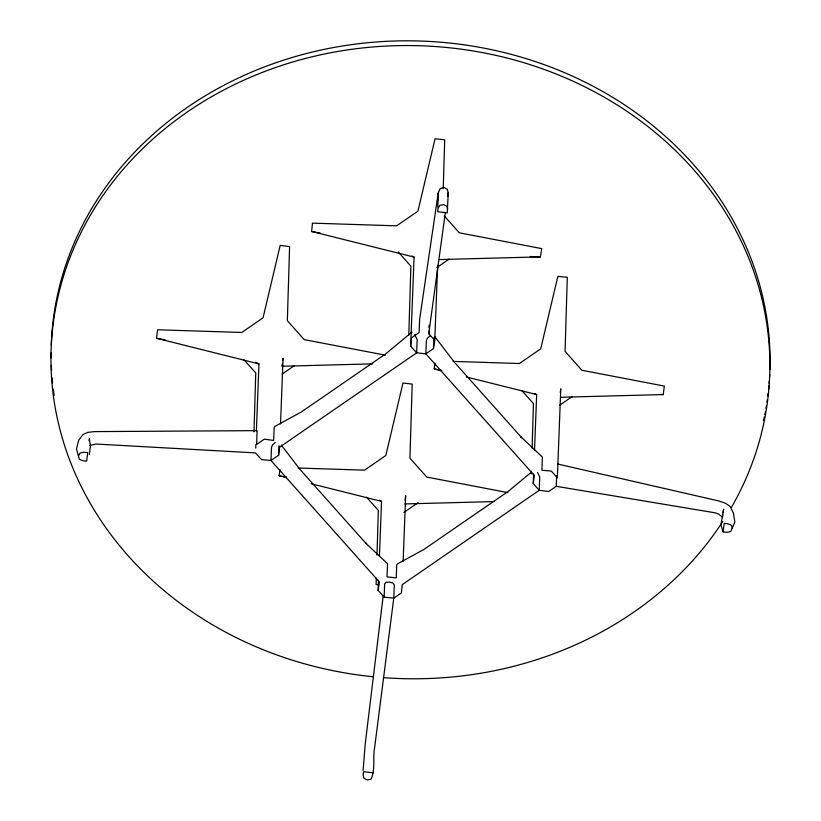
<?xml version="1.0" encoding="UTF-8"?>
<svg xmlns="http://www.w3.org/2000/svg" width="821" height="821" viewBox="0 0 821 821"><rect width="100%" height="100%" fill="white"/><g stroke="black" fill="none" stroke-linecap="round" stroke-linejoin="round"><path stroke-width="1.23" d="M253.987 431.733L255.762 372.96L243.96 359.742M376.295 578.138L376.11 584.521L378.522 584.788M376.993 555.14L378.348 510.426L366.556 497.198M408.796 335.142L410.88 266.158L398.236 251.985M443.248 188.358L444.715 139.816L435.068 138.739L417.93 211.182L396.635 225.837L312.493 223.138L311.611 231.46L414.071 257.096L410.654 346.103L416.658 352.835L425.863 353.851L433.447 348.627L434.761 340.366L437.644 265.347M531.341 473.891L531.413 471.336M532.111 448.338L533.465 403.624L521.674 390.396M373.206 772.777L363.559 771.699L363.098 775.168L364.011 778.4L367.356 779.95L371.02 779.18C375.71 769.544 372.59 757.804 374.663 747.336L393.772 598.17L394.275 585.014L393.033 583.095L389.544 582.11L386.014 582.315L384.639 583.936L384.125 597.103L393.772 598.17L401.356 592.947L402.239 584.634L539.243 490.291L548.644 491.533L556.228 486.309L715.245 512.848L718.478 513.997L722.552 517.22L722.86 514.911M255.721 448.122L255.854 444.53M256.388 430.892L258.954 363.898L255.618 362.256M89.869 445.485L95.883 444.028L255.536 452.905L261.54 459.637L270.992 460.489L278.576 455.265L278.945 445.7M280.536 423.893L283.071 358.161L282.763 360.481M384.125 597.103L378.122 590.371L378.512 580.19M379.446 556.033L381.539 501.364L379.312 500.266M403.132 561.359L405.656 495.627L405.153 500.379M434.761 340.366L428.757 333.634L428.849 331.243M428.993 327.651L429.085 325.26M433.447 348.627L433.857 337.862M537.642 472.506L539.756 477.134L539.243 490.291L533.24 483.559L533.609 473.994M534.522 450.175L536.667 394.562L534.43 393.464M556.228 486.309L556.648 475.544M437.809 207.272L437.921 198.118M363.098 770.447L365.191 744.247L383.243 595.389M447.722 209.376L446.819 206.143L443.463 204.593L439.799 205.363L438.075 208.308L437.624 211.777L447.26 212.844L448.245 192.791L447.281 189.292L443.935 187.455L440.272 188.512L438.229 192.976L419.623 319.4L419.12 332.556L411.537 337.78L410.654 346.103M447.907 195.993L448.245 192.791L447.856 196.116M89.058 440.959L89.366 438.65L90.392 446.48L89.315 454.577M258.954 363.898L156.493 338.262L157.622 329.775L241.764 332.474L263.048 317.819L280.197 245.376L289.597 246.618L287.35 320.713L304.201 339.607L385.367 355.175M282.301 363.949L281.993 366.258L372.765 363.857M278.576 455.265L279.643 447.168L416.658 352.835L417.16 339.668L414.728 334.629M441.606 370.774L434.196 368.916L434.966 363.139M533.24 483.559L534.317 475.462L425.863 353.851L426.366 340.694L427.413 338.252L430.378 335.635M560.291 392.459L560.774 388.826L557.356 477.832L551.353 471.1L541.901 470.238L542.404 457.081L520.432 436.372L521.735 437.757L454.341 362.184L434.709 336.466M560.928 397.272L663.204 394.562L664.322 386.075L581.904 370.271L565.064 351.378L567.301 277.282L557.849 276.42L540.711 348.863L519.416 363.518L453.12 361.394M723.168 512.591L723.629 509.123L720.941 524.763L723.075 531.875L727.016 532.316L730.68 531.546L734.846 522.197L733.44 513.135L730.023 506.352L725.302 503.16L718.786 500.954L557.777 464.05M723.075 531.875L724.194 523.388L728.145 523.829L731.49 525.378L732.404 528.611M428.757 333.634L445.351 212.547M286.488 477.576L279.078 475.728L280.023 469.817M378.122 590.371L379.446 582.099L270.992 460.489L271.494 447.332L272.541 444.879L275.261 442.437M439.42 259.559L540.423 256.881L541.737 248.609L459.319 232.805L444.161 215.8M78.416 455.942L80.14 452.997L83.804 452.238L87.744 452.669L86.626 461.156L82.685 460.714L79.329 459.175L76.486 449.046L78.58 440.364L83.054 434.473L87.98 432.339L94.61 431.6L257.076 430.645L256.655 444.418L264.249 439.194L273.639 440.436L274.152 427.279L274.994 426.376L301.266 412.019L385.429 354.077L412.009 332.033L411.157 332.936M531.639 471.952L508.025 491.533L423.852 549.485L397.58 563.842L396.738 564.745L396.235 577.902L387.03 576.876L387.533 563.719L365.561 543.009L366.864 544.395L299.47 468.822L281.346 445.074M282.137 374.078L294.298 365.704M437.008 267.441L449.179 259.067M403.901 512.458L418.094 502.688M559.789 405.122L571.96 396.748M404.774 503.94L494.263 501.569M530.222 256.552L540.423 256.881M660.648 394.48L663.204 394.562M298.249 468.032L364.545 470.156L385.829 455.501L402.978 383.058L412.183 384.084L409.946 458.18L426.787 477.073L507.953 492.641M311.611 231.46L320.354 233.133M434.196 368.916L441.698 370.353M156.493 338.262L165.237 339.935M279.078 475.728L286.57 477.165M466.297 376.952L536.667 394.562M311.18 483.754L381.539 501.364M411.844 255.998L414.071 257.096M373.329 676.761A359.526 316.557 2.2 0 1 59.964 288.664A359.526 316.557 2.2 0 1 532.213 65.341A359.526 316.557 2.2 0 1 731.408 507.429M722.829 521.448A359.526 316.557 2.2 0 1 383.551 677.653M769.698 374.581A359.526 316.557 2.2 0 1 769.564 377.085M769.318 380.841A359.526 316.557 2.2 0 1 769.123 383.345M768.908 385.849A359.526 316.557 2.2 0 1 768.538 389.606M768.117 393.362A359.526 316.557 2.2 0 1 767.809 395.866M767.307 399.611A359.526 316.557 2.2 0 1 766.937 402.105M766.352 405.841A359.526 316.557 2.2 0 1 765.931 408.324M765.264 412.039A359.526 316.557 2.2 0 1 764.782 414.513M764.289 416.976A359.526 316.557 2.2 0 1 763.499 420.67M54.165 395.455A359.526 316.557 2.2 0 1 53.314 389.216M52.595 382.966A359.526 316.557 2.2 0 1 52.123 377.937M51.59 370.394A359.526 316.557 2.2 0 1 51.343 365.366M51.148 357.823A359.526 316.557 2.2 0 1 51.128 352.804M51.271 345.292A359.526 316.557 2.2 0 1 420.865 41.05A359.526 316.557 2.2 0 1 769.913 369.583M437.675 199.103L437.531 201.432L438.229 192.976L437.675 199.103"/></g></svg>
